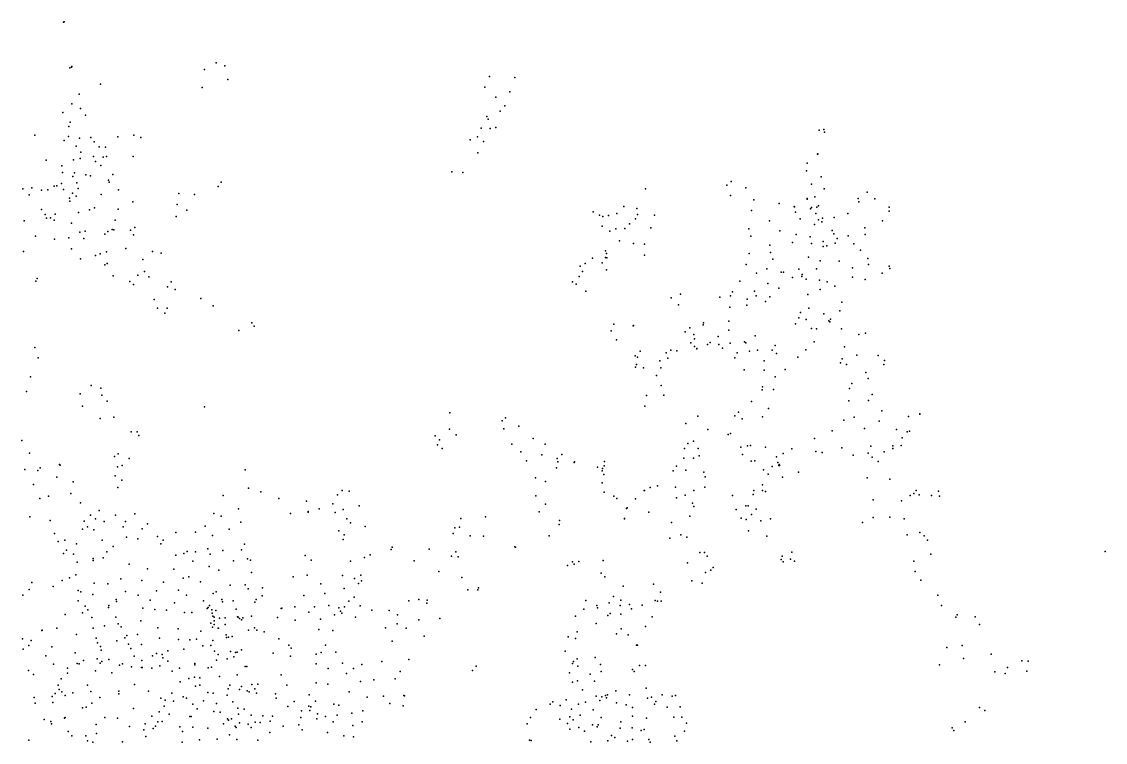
# Model space of a CAD drawing. Header units: millimetres. Extents: x -60275265 to 22802890, y -38578442 to 24337084.
# Drawn here: x -13601378 to -8867378, y -18867304 to -15721304 of the extents above; entities that cross this region are included whole.
import ezdxf

# ---------------------------------------------------------------- set-up
doc = ezdxf.new("R2010")
doc.units = ezdxf.units.MM
doc.header["$MEASUREMENT"] = 0
doc.layers.add('particles', color=7, linetype='Continuous', true_color=0x000000)

msp = doc.modelspace()

# ---------------------------------------------------------------- linework, layer by layer
at = {"layer": 'particles', "color": 93, "true_color": 0x67d435}
for p in [(-13419378, -15723304), (-13415378, -15721304), (-12752378, -15901304), (-13391378, -15922304), (-13383378, -15919304), (-13382378, -15916304), (-12802378, -15930304), (-12713378, -15913304), (-13256378, -15994304), (-12701378, -15973304), (-11558378, -15961304), (-11446378, -15965304), (-13350378, -16038304), (-12813378, -16008304), (-11578378, -16007304), (-11469378, -16027304), (-13382378, -16080304), (-11529378, -16051304), (-11490378, -16088304), (-13421378, -16118304), (-13344378, -16100304), (-13322378, -16129304), (-11569378, -16135304), (-11511378, -16111304), (-13395378, -16178304), (-13389378, -16159304), (-11594378, -16186304), (-11563378, -16147304), (-11554378, -16187304), (-11529378, -16183304), (-13544378, -16216304), (-13396378, -16222304), (-13349378, -16230304), (-13299378, -16226304), (-13181378, -16223304), (-13111378, -16217304), (-13081378, -16226304), (-11642378, -16237304), (-11610378, -16224304), (-10117378, -16194304), (-10097378, -16191304), (-10094378, -16204304), (-13416378, -16239304), (-13363378, -16265304), (-13285378, -16245304), (-13263378, -16268304), (-13235378, -16269304), (-11583378, -16244304), (-13494378, -16326304), (-13374378, -16324304), (-13346378, -16318304), (-13343378, -16291304), (-13287378, -16309304), (-13245378, -16313304), (-13230378, -16310304), (-13114378, -16310304), (-11608378, -16294304), (-10125378, -16299304), (-10123378, -16298304), (-13426378, -16351304), (-13279378, -16332304), (-13255378, -16349304), (-11722378, -16377304), (-11674378, -16379304), (-10172378, -16372304), (-10169378, -16339304), (-13423378, -16380304), (-13377378, -16397304), (-13370378, -16381304), (-13360378, -16424304), (-13321378, -16389304), (-13300378, -16394304), (-13222378, -16413304), (-13219378, -16422304), (-13203378, -16388304), (-12729378, -16422304), (-10502378, -16418304), (-10109378, -16399304), (-13596378, -16451304), (-13557378, -16447304), (-13515378, -16457304), (-13487378, -16455304), (-13459378, -16439304), (-13447378, -16437304), (-13427378, -16428304), (-13418378, -16453304), (-13379378, -16469304), (-13354378, -16449304), (-13178378, -16455304), (-12914378, -16471304), (-12742378, -16440304), (-10876378, -16451304), (-10520378, -16435304), (-10437378, -16447304), (-10150378, -16431304), (-10095378, -16451304), (-9908378, -16465304), (-13568378, -16477304), (-13392378, -16492304), (-13390378, -16504304), (-13363378, -16482304), (-13254378, -16475304), (-13116378, -16507304), (-12922378, -16519304), (-12846378, -16476304), (-10504378, -16480304), (-10403378, -16499304), (-10292378, -16515304), (-10170378, -16493304), (-10169378, -16496304), (-10136378, -16486304), (-9947378, -16493304), (-9944378, -16507304), (-9874378, -16495304), (-13515378, -16541304), (-13499378, -16563304), (-13454378, -16561304), (-13353378, -16554304), (-13304378, -16543304), (-13283378, -16534304), (-13179378, -16540304), (-12880378, -16544304), (-11104378, -16551304), (-11077378, -16566304), (-11038378, -16567304), (-11001378, -16558304), (-10970378, -16528304), (-10913378, -16536304), (-10911378, -16563304), (-10837378, -16565304), (-10413378, -16545304), (-10226378, -16528304), (-10225378, -16529304), (-10221378, -16553304), (-10155378, -16538304), (-10151378, -16532304), (-10132378, -16559304), (-10128378, -16531304), (-10120378, -16525304), (-9992378, -16558304), (-9811378, -16531304), (-9811378, -16548304), (-13590378, -16590304), (-13493378, -16579304), (-13475378, -16578304), (-13459378, -16587304), (-13384378, -16600304), (-13193378, -16587304), (-12926378, -16572304), (-11065378, -16614304), (-11062378, -16572304), (-10946378, -16603304), (-10919378, -16582304), (-10334378, -16591304), (-10200378, -16582304), (-10137378, -16607304), (-10120378, -16586304), (-10105378, -16595304), (-10102378, -16579304), (-10051378, -16576304), (-9841378, -16590304), (-13540378, -16658304), (-13347378, -16640304), (-13323378, -16635304), (-13238378, -16648304), (-13224378, -16637304), (-13205378, -16628304), (-13199378, -16630304), (-13125378, -16631304), (-13113378, -16652304), (-13106378, -16620304), (-11031378, -16636304), (-11006378, -16625304), (-10966378, -16624304), (-10853378, -16621304), (-10425378, -16625304), (-10416378, -16658304), (-10289378, -16634304), (-10218378, -16650304), (-10157378, -16660304), (-10060378, -16632304), (-10053378, -16647304), (-9991378, -16656304), (-9917378, -16621304), (-9916378, -16650304), (-13457378, -16670304), (-13395378, -16665304), (-13330378, -16668304), (-10989378, -16678304), (-10928378, -16689304), (-10880378, -16692304), (-10332378, -16696304), (-10234378, -16685304), (-10150378, -16690304), (-10100378, -16681304), (-10100378, -16703304), (-10083378, -16699304), (-10047378, -16688304), (-10038378, -16667304), (-9966378, -16691304), (-13593378, -16725304), (-13383378, -16712304), (-13344378, -16756304), (-13279378, -16742304), (-13258378, -16734304), (-13230378, -16726304), (-13146378, -16711304), (-13029378, -16724304), (-12992378, -16731304), (-11108378, -16754304), (-11051378, -16721304), (-11050378, -16750304), (-11046378, -16733304), (-11044378, -16752304), (-10880378, -16740304), (-10423378, -16733304), (-10329378, -16728304), (-10319378, -16758304), (-10163378, -16749304), (-9937378, -16718304), (-9905378, -16755304), (-13237378, -16782304), (-13228378, -16777304), (-13071378, -16759304), (-11161378, -16789304), (-11140378, -16776304), (-11065378, -16774304), (-11046378, -16805304), (-10436378, -16781304), (-10345378, -16800304), (-10206378, -16802304), (-10129378, -16800304), (-10113378, -16765304), (-10030378, -16766304), (-9971378, -16796304), (-9902378, -16781304), (-9811378, -16789304), (-9809378, -16798304), (-13533378, -16842304), (-13202378, -16830304), (-13093378, -16828304), (-13065378, -16811304), (-13046378, -16835304), (-11165378, -16833304), (-11151378, -16812304), (-10391378, -16819304), (-10283378, -16814304), (-10273378, -16815304), (-10233378, -16838304), (-10193378, -16834304), (-10192378, -16824304), (-10174378, -16845304), (-10116378, -16850304), (-9972378, -16837304), (-9916378, -16847304), (-9842378, -16819304), (-13539378, -16854304), (-13128378, -16855304), (-13112378, -16869304), (-12964378, -16878304), (-12948378, -16856304), (-12931378, -16890304), (-11194378, -16856304), (-11179378, -16867304), (-11137378, -16897304), (-10463378, -16854304), (-10400378, -16897304), (-10341378, -16864304), (-10293378, -16884304), (-10293378, -16884304), (-10113378, -16890304), (-10082378, -16857304), (-10049378, -16876304), (-13022378, -16934304), (-12819378, -16929304), (-10763378, -16926304), (-10723378, -16911304), (-10551378, -16924304), (-10504378, -16918304), (-10495378, -16901304), (-10432378, -16933304), (-10392378, -16918304), (-10351378, -16943304), (-10332378, -16922304), (-10167378, -16912304), (-10018378, -16946304), (-13008378, -16971304), (-12975378, -16994304), (-12965378, -16972304), (-12765378, -16962304), (-10731378, -16957304), (-10507378, -16968304), (-10433378, -16959304), (-10199378, -16991304), (-10162378, -16972304), (-10027378, -16984304), (-12595378, -17035304), (-11014378, -17042304), (-10623378, -17035304), (-10512378, -17028304), (-10221378, -17040304), (-10206378, -17014304), (-10174378, -17021304), (-10097378, -16996304), (-10075378, -17027304), (-10070378, -17032304), (-10067378, -17019304), (-12653378, -17069304), (-12586378, -17050304), (-11026378, -17070304), (-10930378, -17049304), (-10928378, -17047304), (-10703378, -17075304), (-10682378, -17058304), (-10665378, -17087304), (-10624378, -17044304), (-10512378, -17067304), (-10150378, -17061304), (-10129378, -17062304), (-10019378, -17062304), (-9944378, -17087304), (-9915378, -17081304), (-11002378, -17110304), (-10678378, -17123304), (-10661378, -17105304), (-10605378, -17131304), (-10594378, -17122304), (-10558378, -17095304), (-10555378, -17131304), (-10506378, -17124304), (-10443378, -17118304), (-10438378, -17123304), (-10396378, -17093304), (-10310378, -17134304), (-10139378, -17118304), (-13543378, -17143304), (-10921378, -17180304), (-10899378, -17159304), (-10786378, -17166304), (-10765378, -17155304), (-10739378, -17158304), (-10661378, -17139304), (-10652378, -17148304), (-10651378, -17149304), (-10540378, -17146304), (-10476378, -17166304), (-10422378, -17160304), (-10387378, -17155304), (-10323378, -17155304), (-10303378, -17170304), (-10176378, -17153304), (-10007378, -17141304), (-9953378, -17177304), (-9859378, -17179304), (-13529378, -17188304), (-10920378, -17229304), (-10915378, -17217304), (-10910378, -17185304), (-10813378, -17202304), (-10778378, -17190304), (-10486378, -17188304), (-10358378, -17201304), (-10211378, -17186304), (-10024378, -17210304), (-10017378, -17193304), (-9997378, -17217304), (-9834378, -17217304), (-9832378, -17200304), (-13562378, -17271304), (-10885378, -17232304), (-10827378, -17265304), (-10809378, -17232304), (-10445378, -17241304), (-10358378, -17242304), (-10310378, -17271304), (-10265378, -17239304), (-9913378, -17253304), (-9903378, -17278304), (-13298378, -17310304), (-13255378, -17321304), (-10807378, -17310304), (-10365378, -17315304), (-9985378, -17322304), (-9975378, -17301304), (-13580378, -17335304), (-13346378, -17345304), (-13251378, -17351304), (-10872378, -17353304), (-10796378, -17352304), (-10366378, -17328304), (-10317378, -17327304), (-9885378, -17348304), (-13335378, -17400304), (-13227378, -17378304), (-12802378, -17403304), (-10879378, -17399304), (-10413378, -17379304), (-10339378, -17409304), (-9988378, -17376304), (-9902378, -17375304), (-9844378, -17420304), (-13258378, -17454304), (-13198378, -17447304), (-11731378, -17429304), (-11502378, -17463304), (-11487378, -17451304), (-10647378, -17443304), (-10485378, -17442304), (-10469378, -17425304), (-10453378, -17455304), (-10364378, -17446304), (-10010378, -17460304), (-9964378, -17447304), (-9855378, -17465304), (-9727378, -17445304), (-9678378, -17433304), (-9678378, -17435304), (-13123378, -17511304), (-13096378, -17512304), (-11732378, -17500304), (-11494378, -17498304), (-11429378, -17487304), (-10700378, -17475304), (-10604378, -17502304), (-10061378, -17507304), (-9919378, -17497304), (-9779378, -17502304), (-9733378, -17512304), (-9722378, -17508304), (-13601378, -17550304), (-13089378, -17528304), (-11795378, -17529304), (-11776378, -17547304), (-11703378, -17525304), (-11367378, -17541304), (-10666378, -17552304), (-10514378, -17523304), (-10504378, -17519304), (-10138378, -17541304), (-9755378, -17538304), (-13567378, -17604304), (-13180378, -17608304), (-11785378, -17568304), (-11764378, -17585304), (-11459378, -17566304), (-11421378, -17599304), (-11314378, -17565304), (-11241378, -17610304), (-10705378, -17584304), (-10691378, -17563304), (-10646378, -17585304), (-10459378, -17578304), (-10452378, -17610304), (-10430378, -17573304), (-10417378, -17571304), (-10352378, -17578304), (-10274378, -17606304), (-10237378, -17586304), (-10131378, -17597304), (-10104378, -17602304), (-10018378, -17582304), (-9903378, -17605304), (-9892378, -17574304), (-9833378, -17599304), (-9796378, -17573304), (-9795378, -17585304), (-9759378, -17571304), (-13436378, -17654304), (-13433378, -17657304), (-13195378, -17619304), (-13131378, -17628304), (-11396378, -17638304), (-11328378, -17612304), (-11261378, -17628304), (-11259378, -17643304), (-11188378, -17645304), (-11186378, -17642304), (-11055378, -17641304), (-10709378, -17627304), (-10666378, -17626304), (-10641378, -17616304), (-10414378, -17639304), (-10398378, -17638304), (-10303378, -17621304), (-10298378, -17646304), (-10292378, -17654304), (-10290378, -17657304), (-9969378, -17614304), (-9886378, -17622304), (-9859378, -17641304), (-13587378, -17676304), (-13531378, -17680304), (-13520378, -17669304), (-13193378, -17703304), (-13183378, -17665304), (-13162378, -17658304), (-12624378, -17677304), (-11265378, -17669304), (-11085378, -17666304), (-11065378, -17682304), (-11064378, -17671304), (-11058378, -17698304), (-11057378, -17660304), (-10755378, -17682304), (-10741378, -17661304), (-10700378, -17679304), (-10621378, -17688304), (-10360378, -17677304), (-10340378, -17697304), (-10322378, -17663304), (-10293378, -17658304), (-10290378, -17658304), (-10207378, -17687304), (-13549378, -17742304), (-13447378, -17709304), (-13376378, -17730304), (-13163378, -17722304), (-11356378, -17712304), (-11312378, -17728304), (-11065378, -17734304), (-10823378, -17747304), (-10615378, -17708304), (-10364378, -17743304), (-10277378, -17710304), (-9907378, -17713304), (-9809378, -17718304), (-13484378, -17793304), (-13386378, -17781304), (-13181378, -17754304), (-12721378, -17790304), (-12610378, -17758304), (-12556378, -17773304), (-12221378, -17787304), (-12201378, -17767304), (-12170378, -17771304), (-11355378, -17791304), (-11057378, -17775304), (-11014378, -17793304), (-10881378, -17767304), (-10880378, -17768304), (-10856378, -17755304), (-10745378, -17753304), (-10741378, -17799304), (-10702378, -17788304), (-10665378, -17767304), (-10616378, -17753304), (-10496378, -17790304), (-10406378, -17785304), (-10403378, -17768304), (-10365378, -17767304), (-10351378, -17772304), (-9720378, -17790304), (-9703378, -17781304), (-9694378, -17768304), (-9680378, -17787304), (-9627378, -17789304), (-9596378, -17770304), (-9591378, -17792304), (-13521378, -17802304), (-13344378, -17821304), (-12478378, -17803304), (-12356378, -17814304), (-12242378, -17826304), (-12127378, -17834304), (-11313378, -17828304), (-11001378, -17802304), (-10959378, -17846304), (-10956378, -17843304), (-10919378, -17804304), (-10671378, -17823304), (-10665378, -17838304), (-10438378, -17834304), (-10428378, -17835304), (-9881378, -17808304), (-9757378, -17813304), (-13565378, -17882304), (-13301378, -17875304), (-13279378, -17892304), (-13263378, -17855304), (-13191378, -17876304), (-13106378, -17870304), (-12762378, -17868304), (-12730378, -17880304), (-12654378, -17847304), (-12426378, -17868304), (-12350378, -17859304), (-12349378, -17862304), (-12302378, -17848304), (-12232378, -17864304), (-12197378, -17850304), (-12180378, -17892304), (-11682378, -17890304), (-11575378, -17882304), (-11340378, -17861304), (-10968378, -17890304), (-10968378, -17891304), (-10861378, -17862304), (-10682378, -17879304), (-10480378, -17851304), (-10458378, -17889304), (-10412378, -17873304), (-10392378, -17849304), (-10329378, -17891304), (-9881378, -17886304), (-9809378, -17884304), (-9746378, -17892304), (-13476378, -17898304), (-13336378, -17936304), (-13328378, -17902304), (-13314378, -17926304), (-13286378, -17940304), (-13240378, -17903304), (-13158378, -17927304), (-13147378, -17903304), (-13075378, -17935304), (-13051378, -17913304), (-12799378, -17923304), (-12694378, -17937304), (-12643378, -17906304), (-12164378, -17909304), (-12101378, -17925304), (-11708378, -17930304), (-11688378, -17928304), (-11253378, -17916304), (-11252378, -17898304), (-10762378, -17908304), (-10436378, -17895304), (-10372378, -17900304), (-9928378, -17908304), (-9928378, -17908304), (-13457378, -17956304), (-13412378, -17984304), (-13250378, -17984304), (-13143378, -17972304), (-13093378, -17978304), (-13007378, -17968304), (-12983378, -17984304), (-12928378, -17951304), (-12842378, -17950304), (-12768378, -17964304), (-12216378, -17944304), (-12196378, -17982304), (-12192378, -17961304), (-11716378, -17955304), (-11642378, -17966304), (-11584378, -17967304), (-11297378, -17966304), (-10770378, -17976304), (-10722378, -17961304), (-10695378, -17971304), (-10426378, -17944304), (-10345378, -17967304), (-9733378, -17961304), (-9678378, -17951304), (-9659378, -17966304), (-9644378, -17984304), (-13442378, -17991304), (-13405378, -18028304), (-13361378, -18001304), (-13229378, -18035304), (-13201378, -18012304), (-12993378, -18000304), (-12878378, -18034304), (-12841378, -18035304), (-12788378, -18023304), (-12722378, -18030304), (-12640378, -18027304), (-12627378, -18002304), (-11987378, -18025304), (-11983378, -18015304), (-11821378, -18024304), (-11704378, -18036304), (-11447378, -18013304), (-11446378, -18013304), (-11443378, -18015304), (-8867378, -18034304), (-13418378, -18042304), (-13374378, -18045304), (-13359378, -18081304), (-13289378, -18073304), (-13288378, -18065304), (-13245378, -18061304), (-12928378, -18050304), (-12892378, -18042304), (-12853378, -18076304), (-12777378, -18046304), (-12675378, -18074304), (-12615378, -18066304), (-12602378, -18072304), (-12363378, -18051304), (-12337378, -18072304), (-12165378, -18076304), (-12104378, -18060304), (-12079378, -18048304), (-11886378, -18074304), (-11724378, -18054304), (-11694378, -18057304), (-11195378, -18079304), (-11167378, -18078304), (-11061378, -18073304), (-10638378, -18039304), (-10618378, -18038304), (-10607378, -18054304), (-10283378, -18069304), (-10279378, -18055304), (-10275378, -18079304), (-10243378, -18067304), (-10236378, -18037304), (-10225378, -18076304), (-9704378, -18076304), (-9629378, -18046304), (-13131378, -18089304), (-13051378, -18109304), (-12937378, -18111304), (-12782378, -18099304), (-12740378, -18116304), (-12597378, -18125304), (-11778378, -18122304), (-11217378, -18095304), (-11187378, -18089304), (-11070378, -18128304), (-10692378, -18084304), (-10613378, -18125304), (-10591378, -18116304), (-10580378, -18104304), (-9698378, -18122304), (-13557378, -18170304), (-13424378, -18160304), (-13392378, -18149304), (-13365378, -18136304), (-13284378, -18172304), (-13224378, -18175304), (-13168378, -18153304), (-13076378, -18160304), (-12981378, -18168304), (-12896378, -18151304), (-12871378, -18145304), (-12820378, -18167304), (-12415378, -18145304), (-12354378, -18138304), (-12294378, -18175304), (-12199378, -18139304), (-12147378, -18152304), (-12129378, -18173304), (-12119378, -18138304), (-12116378, -18162304), (-11678378, -18148304), (-11053378, -18145304), (-10841378, -18177304), (-10673378, -18162304), (-10628378, -18172304), (-9673378, -18159304), (-13596378, -18224304), (-13568378, -18200304), (-13463378, -18187304), (-13354378, -18204304), (-13343378, -18210304), (-13290378, -18221304), (-13148378, -18208304), (-13092378, -18224304), (-13012378, -18205304), (-12916378, -18203304), (-12881378, -18225304), (-12764378, -18218304), (-12751378, -18210304), (-12690378, -18181304), (-12624378, -18179304), (-12611378, -18197304), (-12549378, -18193304), (-12277378, -18217304), (-12192378, -18195304), (-11652378, -18201304), (-11608378, -18202304), (-11605378, -18192304), (-10973378, -18186304), (-10810378, -18212304), (-9599378, -18225304), (-13354378, -18250304), (-13323378, -18272304), (-13220378, -18270304), (-13188378, -18244304), (-13187378, -18252304), (-13039378, -18247304), (-12934378, -18258304), (-12807378, -18249304), (-12780378, -18269304), (-12727378, -18244304), (-12724378, -18254304), (-12677378, -18249304), (-12582378, -18255304), (-12576378, -18243304), (-12551378, -18228304), (-12369378, -18226304), (-12259378, -18270304), (-12172378, -18251304), (-12149378, -18234304), (-12123378, -18271304), (-11909378, -18249304), (-11866378, -18243304), (-11831378, -18260304), (-11830378, -18247304), (-11136378, -18248304), (-11089378, -18269304), (-11034378, -18258304), (-11016378, -18231304), (-10987378, -18269304), (-10984378, -18247304), (-10945378, -18266304), (-10890378, -18268304), (-10833378, -18248304), (-10823378, -18251304), (-10808378, -18251304), (-9582378, -18269304), (-13411378, -18309304), (-13335378, -18302304), (-13312378, -18288304), (-13221378, -18279304), (-13071378, -18282304), (-13020378, -18287304), (-12969378, -18290304), (-12889378, -18300304), (-12857378, -18301304), (-12790378, -18283304), (-12786378, -18279304), (-12771378, -18288304), (-12769378, -18303304), (-12766378, -18316304), (-12760378, -18320304), (-12753378, -18291304), (-12664378, -18286304), (-12658378, -18319304), (-12655378, -18320304), (-12597378, -18316304), (-12467378, -18283304), (-12464378, -18282304), (-12408378, -18276304), (-12347378, -18299304), (-12322378, -18276304), (-12234378, -18311304), (-12216378, -18280304), (-12215378, -18280304), (-12208378, -18295304), (-12203378, -18303304), (-12191378, -18276304), (-12072378, -18290304), (-11995378, -18291304), (-11959378, -18310304), (-11182378, -18316304), (-11145378, -18286304), (-11086378, -18280304), (-11040378, -18314304), (-11030378, -18305304), (-10983378, -18307304), (-10937378, -18285304), (-10846378, -18319304), (-9514378, -18311304), (-9436378, -18319304), (-13294378, -18322304), (-13239378, -18358304), (-13189378, -18321304), (-13180378, -18350304), (-13167378, -18363304), (-13080378, -18337304), (-13006378, -18367304), (-12775378, -18347304), (-12767378, -18364304), (-12760378, -18336304), (-12760378, -18352304), (-12737378, -18325304), (-12712378, -18323304), (-12712378, -18352304), (-12649378, -18327304), (-12641378, -18332304), (-12635378, -18323304), (-12584378, -18367304), (-12484378, -18322304), (-12406378, -18334304), (-12295378, -18329304), (-12142378, -18321304), (-12012378, -18367304), (-11961378, -18350304), (-11866378, -18333304), (-11774378, -18327304), (-11092378, -18348304), (-10876378, -18362304), (-9520378, -18321304), (-9416378, -18352304), (-13513378, -18379304), (-13511378, -18378304), (-13447378, -18368304), (-13361378, -18397304), (-13289378, -18369304), (-13275378, -18412304), (-13151378, -18411304), (-13141378, -18400304), (-13095378, -18397304), (-12999378, -18412304), (-12918378, -18372304), (-12819378, -18382304), (-12742378, -18369304), (-12741378, -18368304), (-12707378, -18398304), (-12706378, -18409304), (-12697378, -18408304), (-12682378, -18405304), (-12610378, -18377304), (-12573378, -18377304), (-12541378, -18384304), (-12303378, -18375304), (-12241378, -18379304), (-11922378, -18368304), (-11843378, -18404304), (-11214378, -18407304), (-11182378, -18414304), (-11175378, -18384304), (-11002378, -18393304), (-10982378, -18371304), (-10951378, -18398304), (-13597378, -18415304), (-13594378, -18460304), (-13570378, -18444304), (-13559378, -18423304), (-13469378, -18450304), (-13270378, -18433304), (-13256378, -18449304), (-13185378, -18424304), (-13134378, -18438304), (-13124378, -18458304), (-13078378, -18440304), (-12916378, -18418304), (-12893378, -18460304), (-12867378, -18420304), (-12837378, -18417304), (-12809378, -18446304), (-12775378, -18445304), (-12766378, -18422304), (-12477378, -18415304), (-12434378, -18443304), (-12424378, -18456304), (-12274378, -18443304), (-11982378, -18425304), (-10915378, -18443304), (-10911378, -18443304), (-9560378, -18453304), (-9493378, -18444304), (-13495378, -18490304), (-13368378, -18476304), (-13271378, -18502304), (-13254378, -18465304), (-13220378, -18506304), (-13109378, -18491304), (-13030378, -18490304), (-13012378, -18480304), (-12987378, -18484304), (-12984378, -18498304), (-12962378, -18468304), (-12759378, -18469304), (-12750378, -18509304), (-12743378, -18483304), (-12704378, -18502304), (-12688378, -18470304), (-12674378, -18494304), (-12667378, -18475304), (-12659378, -18473304), (-12641378, -18463304), (-12502378, -18478304), (-12426378, -18491304), (-12315378, -18482304), (-12292378, -18475304), (-12228378, -18474304), (-11910378, -18506304), (-11226378, -18469304), (-11174378, -18503304), (-11096378, -18497304), (-9486378, -18501304), (-9366378, -18482304), (-13571378, -18554304), (-13462378, -18526304), (-13401378, -18543304), (-13358378, -18523304), (-13350378, -18524304), (-13331378, -18510304), (-13278378, -18555304), (-13258378, -18522304), (-13251378, -18514304), (-13173378, -18530304), (-13160378, -18524304), (-13121378, -18537304), (-13077378, -18541304), (-13076378, -18510304), (-13074378, -18540304), (-13033378, -18544304), (-12998378, -18533304), (-12963378, -18513304), (-12912378, -18543304), (-12845378, -18529304), (-12844378, -18523304), (-12787378, -18542304), (-12772378, -18539304), (-12625378, -18536304), (-12618378, -18536304), (-12314378, -18525304), (-12262378, -18545304), (-12200378, -18522304), (-12151378, -18545304), (-12115378, -18528304), (-12028378, -18514304), (-11631378, -18553304), (-11615378, -18535304), (-11194378, -18523304), (-11190378, -18514304), (-11171378, -18535304), (-11072378, -18528304), (-10932378, -18549304), (-10902378, -18532304), (-10876378, -18531304), (-9592378, -18529304), (-9295378, -18540304), (-9232378, -18511304), (-9204378, -18513304), (-13549378, -18571304), (-13428378, -18590304), (-13401378, -18565304), (-13207378, -18563304), (-12943378, -18557304), (-12908378, -18603304), (-12871378, -18589304), (-12846378, -18582304), (-12823378, -18586304), (-12737378, -18579304), (-12660378, -18572304), (-12467378, -18572304), (-12182378, -18567304), (-12121378, -18601304), (-12063378, -18594304), (-11969378, -18590304), (-11947378, -18558304), (-11208378, -18564304), (-11195378, -18604304), (-11173378, -18599304), (-11118378, -18570304), (-11098378, -18600304), (-11070378, -18558304), (-10925378, -18558304), (-9349378, -18559304), (-9305378, -18567304), (-9210378, -18557304), (-13441378, -18617304), (-13437378, -18637304), (-13425378, -18647304), (-13377378, -18651304), (-13313378, -18618304), (-13299378, -18645304), (-13176378, -18644304), (-13108378, -18615304), (-13047378, -18644304), (-12842378, -18622304), (-12822378, -18618304), (-12788378, -18649304), (-12699378, -18634304), (-12692378, -18618304), (-12650378, -18637304), (-12640378, -18623304), (-12616378, -18642304), (-12607378, -18647304), (-12596378, -18614304), (-12582378, -18634304), (-12569378, -18613304), (-12443378, -18618304), (-12315378, -18608304), (-12264378, -18613304), (-12171378, -18647304), (-11151378, -18638304), (-11006378, -18642304), (-10873378, -18631304), (-13547378, -18671304), (-13542378, -18696304), (-13468378, -18667304), (-13465378, -18693304), (-13454378, -18654304), (-13411378, -18663304), (-13295378, -18696304), (-13260378, -18672304), (-13176378, -18655304), (-12993378, -18674304), (-12974378, -18683304), (-12945378, -18652304), (-12938378, -18687304), (-12896378, -18669304), (-12881378, -18674304), (-12806378, -18686304), (-12764378, -18652304), (-12750378, -18698304), (-12704378, -18661304), (-12679378, -18691304), (-12575378, -18653304), (-12492378, -18655304), (-12489378, -18674304), (-12411378, -18689304), (-12345378, -18660304), (-12317378, -18688304), (-12092378, -18670304), (-12021378, -18666304), (-11993378, -18697304), (-11932378, -18663304), (-11929378, -18664304), (-11280378, -18690304), (-11222378, -18681304), (-11138378, -18692304), (-11092378, -18666304), (-11076378, -18684304), (-11067378, -18669304), (-11050378, -18663304), (-11046378, -18673304), (-11042378, -18659304), (-11002378, -18695304), (-10946378, -18660304), (-10945378, -18660304), (-10867378, -18675304), (-10849378, -18670304), (-10831378, -18689304), (-10803378, -18660304), (-10760378, -18666304), (-10744378, -18662304), (-13336378, -18717304), (-13319378, -18713304), (-13113378, -18719304), (-13000378, -18734304), (-12978378, -18709304), (-12957378, -18744304), (-12853378, -18700304), (-12835378, -18721304), (-12762378, -18733304), (-12761378, -18733304), (-12734378, -18735304), (-12657378, -18718304), (-12654378, -18744304), (-12629378, -18723304), (-12438378, -18711304), (-12378378, -18730304), (-12347378, -18709304), (-12342378, -18728304), (-12338378, -18712304), (-12308378, -18743304), (-12238378, -18700304), (-12216378, -18705304), (-12159378, -18740304), (-12111378, -18729304), (-11935378, -18708304), (-11353378, -18724304), (-11292378, -18700304), (-11248378, -18706304), (-11199378, -18723304), (-11168378, -18701304), (-11104378, -18725304), (-10960378, -18703304), (-10933378, -18715304), (-10837378, -18700304), (-10781378, -18714304), (-10724378, -18712304), (-9416378, -18715304), (-9394378, -18728304), (-13503378, -18768304), (-13473378, -18776304), (-13470378, -18787304), (-13414378, -18762304), (-13411378, -18758304), (-13276378, -18789304), (-13237378, -18759304), (-13182378, -18761304), (-13061378, -18786304), (-13032378, -18753304), (-13006378, -18777304), (-12987378, -18776304), (-12866378, -18755304), (-12861378, -18755304), (-12719378, -18786304), (-12702378, -18764304), (-12697378, -18770304), (-12685378, -18765304), (-12650378, -18782304), (-12611378, -18788304), (-12599378, -18748304), (-12581378, -18779304), (-12559378, -18780304), (-12547378, -18752304), (-12515378, -18774304), (-12515378, -18774304), (-12505378, -18753304), (-12390378, -18791304), (-12381378, -18759304), (-12311378, -18764304), (-12273378, -18754304), (-12240378, -18777304), (-12223378, -18748304), (-12154378, -18793304), (-12114378, -18777304), (-11393378, -18787304), (-11378378, -18758304), (-11250378, -18766304), (-11216378, -18785304), (-11206378, -18756304), (-11192378, -18769304), (-11161378, -18748304), (-11107378, -18790304), (-11082378, -18790304), (-11070378, -18758304), (-10983378, -18777304), (-10932378, -18753304), (-10871378, -18761304), (-10752378, -18757304), (-10717378, -18757304), (-10697378, -18783304), (-9480378, -18778304), (-13398378, -18820304), (-13382378, -18838304), (-13321378, -18839304), (-13274378, -18828304), (-13130378, -18798304), (-13068378, -18812304), (-13058378, -18841304), (-13026378, -18806304), (-13017378, -18796304), (-12910378, -18800304), (-12899378, -18820304), (-12854378, -18801304), (-12788378, -18805304), (-12693378, -18835304), (-12668378, -18796304), (-12664378, -18803304), (-12599378, -18802304), (-12517378, -18824304), (-12459378, -18796304), (-12375378, -18813304), (-12265378, -18824304), (-12193378, -18838304), (-11207378, -18810304), (-11167378, -18803304), (-11142378, -18819304), (-11087378, -18799304), (-11025378, -18837304), (-10986378, -18805304), (-10934378, -18804304), (-10894378, -18816304), (-10881378, -18811304), (-10748378, -18840304), (-10705378, -18818304), (-9536378, -18804304), (-9529378, -18815304), (-13569378, -18857304), (-13314378, -18861304), (-13290378, -18867304), (-13160378, -18865304), (-12900378, -18866304), (-12824378, -18856304), (-12747378, -18853304), (-12661378, -18854304), (-12570378, -18857304), (-12151378, -18843304), (-11383378, -18858304), (-11375378, -18859304), (-11115378, -18865304), (-11041378, -18860304), (-11010378, -18846304), (-10954378, -18862304), (-10932378, -18855304), (-10861378, -18854304), (-10855378, -18867304), (-10739378, -18861304)]:
    msp.add_point(p, dxfattribs=at)

doc.saveas('drawing.dxf')
